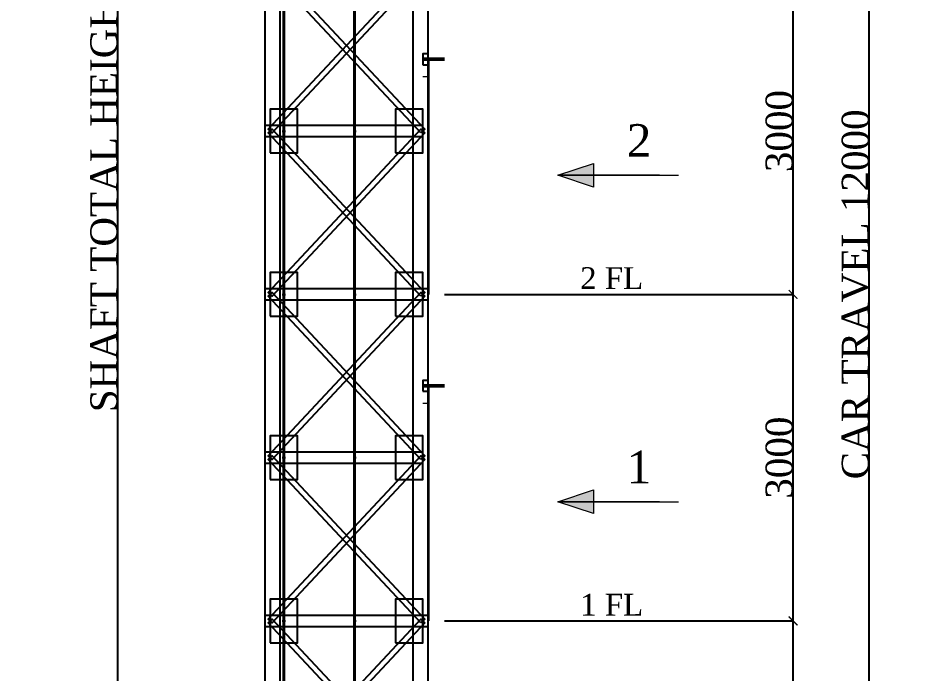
# Model space of a CAD drawing. Header units: millimetres. Extents: x -665 to 1025160, y -26028 to 4210.
# Drawn here: x -665 to 7607, y -20003 to -13977 of the extents above; entities that cross this region are included whole.
import ezdxf

# ---------------------------------------------------------------- set-up
doc = ezdxf.new("R2010")
doc.units = ezdxf.units.MM
doc.layers.add('$2$Wall', color=1, linetype='Continuous', lineweight=50)
doc.layers.add('AA_Datum', color=7, linetype='Continuous', plot=False)
for name, color, linetype in [('AA_Rail', 7, 'Continuous'), ('AA_Rope', 7, 'Continuous'), ('S-BEAM', 7, 'Continuous'), ('S-BRACE', 7, 'Continuous'), ('S-COLUMN', 7, 'Continuous'), ('S-PLATE', 7, 'Continuous')]:
    doc.layers.add(name, color=color, linetype=linetype)
doc.styles.add('$2$nassar2', font='cent.shx', dxfattribs={"height": 60})
doc.styles.add('Century Gothic$001H0', font='cent.shx')
doc.dimstyles.new('Copy of ISO-25', dxfattribs={"dimtxt": 250, "dimasz": 80, "dimexe": 1.25, "dimexo": 0.625, "dimtad": 1, "dimtxsty": 'Century Gothic$001H0', "dimblk": 'ARCHTICK', "dimcen": 2.5, "dimadec": 0, "dimazin": 0, "dimtfac": 1, "dimtmove": 0, "dimatfit": 3, "dimfxl": 1, "dimarcsym": 0})

# ---------------------------------------------------------------- blocks, each defined once
blk = doc.blocks.new('_ArchTick')
at = {"color": 0, "linetype": 'ByBlock', "const_width": 0.15}
blk.add_lwpolyline([(-0.5, -0.5), (0.5, 0.5)], dxfattribs=at)
blk = doc.blocks.new('*D92')
at = {"color": 0, "lineweight": -2, "transparency": 16777216}
for p, q in [((3251.2, -19515.4), (6451.9, -19515.4)), ((6450.6, -22515.4), (6450.6, -19515.4)), ((3251.2, -22515.4), (6451.9, -22515.4))]:
    blk.add_line(p, q, dxfattribs=at)
at = {"layer": 'Defpoints', "color": 0, "transparency": 16777216}
for p in [(3250.6, -19515.4), (6450.6, -19515.4), (3250.6, -22515.4)]:
    blk.add_point(p, dxfattribs=at)
at = {"color": 0, "lineweight": -2, "transparency": 16777216, "xscale": 80, "yscale": 80, "zscale": 80}
for p, rotation in [((6450.6, -19515.4), 90), ((6450.6, -22515.4), 270)]:
    blk.add_blockref('_ArchTick', p, dxfattribs=dict(at, rotation=rotation))
at = {"color": 0, "transparency": 16777216, "insert": (6325, -21015.4), "char_height": 250, "attachment_point": 5, "rotation": 90, "style": 'Century Gothic$001H0'}
blk.add_mtext('3000', dxfattribs=at)
blk = doc.blocks.new('*D93')
at = {"color": 0, "lineweight": -2, "transparency": 16777216}
for p, q in [((3251.2, -16515.4), (6451.9, -16515.4)), ((6450.6, -19515.4), (6450.6, -16515.4)), ((3251.2, -19515.4), (6451.9, -19515.4))]:
    blk.add_line(p, q, dxfattribs=at)
at = {"layer": 'Defpoints', "color": 0, "transparency": 16777216}
for p in [(3250.6, -16515.4), (6450.6, -16515.4), (3250.6, -19515.4)]:
    blk.add_point(p, dxfattribs=at)
at = {"color": 0, "lineweight": -2, "transparency": 16777216, "xscale": 80, "yscale": 80, "zscale": 80}
for p, rotation in [((6450.6, -16515.4), 90), ((6450.6, -19515.4), 270)]:
    blk.add_blockref('_ArchTick', p, dxfattribs=dict(at, rotation=rotation))
at = {"color": 0, "transparency": 16777216, "insert": (6325, -18015.4), "char_height": 250, "attachment_point": 5, "rotation": 90, "style": 'Century Gothic$001H0'}
blk.add_mtext('3000', dxfattribs=at)
blk = doc.blocks.new('*D94')
at = {"color": 0, "lineweight": -2, "transparency": 16777216}
for p, q in [((3251.2, -13515.4), (6451.9, -13515.4)), ((6450.6, -16515.4), (6450.6, -13515.4)), ((3251.2, -16515.4), (6451.9, -16515.4))]:
    blk.add_line(p, q, dxfattribs=at)
at = {"layer": 'Defpoints', "color": 0, "transparency": 16777216}
for p in [(3250.6, -13515.4), (6450.6, -13515.4), (3250.6, -16515.4)]:
    blk.add_point(p, dxfattribs=at)
at = {"color": 0, "lineweight": -2, "transparency": 16777216, "xscale": 80, "yscale": 80, "zscale": 80}
for p, rotation in [((6450.6, -13515.4), 90), ((6450.6, -16515.4), 270)]:
    blk.add_blockref('_ArchTick', p, dxfattribs=dict(at, rotation=rotation))
at = {"color": 0, "transparency": 16777216, "insert": (6325, -15015.4), "char_height": 250, "attachment_point": 5, "rotation": 90, "style": 'Century Gothic$001H0'}
blk.add_mtext('3000', dxfattribs=at)
blk = doc.blocks.new('*D98')
at = {"color": 0, "lineweight": -2, "transparency": 16777216}
for p, q in [((3251.2, -10515.4), (7151.9, -10515.4)), ((7150.6, -22515.4), (7150.6, -10515.4)), ((3251.2, -22515.4), (7151.9, -22515.4))]:
    blk.add_line(p, q, dxfattribs=at)
at = {"layer": 'Defpoints', "color": 0, "transparency": 16777216}
for p in [(3250.6, -10515.4), (7150.6, -10515.4), (3250.6, -22515.4)]:
    blk.add_point(p, dxfattribs=at)
at = {"color": 0, "lineweight": -2, "transparency": 16777216, "xscale": 80, "yscale": 80, "zscale": 80}
for p, rotation in [((7150.6, -10515.4), 90), ((7150.6, -22515.4), 270)]:
    blk.add_blockref('_ArchTick', p, dxfattribs=dict(at, rotation=rotation))
at = {"color": 0, "transparency": 16777216, "insert": (7025, -16515.4), "char_height": 250, "attachment_point": 5, "rotation": 90, "style": 'Century Gothic$001H0'}
blk.add_mtext('CAR TRAVEL 12000', dxfattribs=at)
blk = doc.blocks.new('*D99')
at = {"color": 0, "lineweight": -2, "transparency": 16777216}
for p, q in [((3250, -6315.4), (249.4, -6315.4)), ((250.6, -23815.4), (250.6, -6315.4)), ((3250, -23815.4), (249.4, -23815.4))]:
    blk.add_line(p, q, dxfattribs=at)
at = {"layer": 'Defpoints', "color": 0, "transparency": 16777216}
for p in [(250.6, -6315.4), (3250.6, -6315.4), (3250.6, -23815.4)]:
    blk.add_point(p, dxfattribs=at)
at = {"color": 0, "lineweight": -2, "transparency": 16777216, "xscale": 80, "yscale": 80, "zscale": 80}
for p, rotation in [((250.6, -6315.4), 90), ((250.6, -23815.4), 270)]:
    blk.add_blockref('_ArchTick', p, dxfattribs=dict(at, rotation=rotation))
at = {"color": 0, "transparency": 16777216, "insert": (125, -15065.4), "char_height": 250, "attachment_point": 5, "rotation": 90, "style": 'Century Gothic$001H0'}
blk.add_mtext('SHAFT TOTAL HEIGHT 17500', dxfattribs=at)

msp = doc.modelspace()

# ---------------------------------------------------------------- hatches: boundary and pattern name
at = {"true_color": 0x000007, "transparency": 33554666}
h = msp.add_hatch(color=7, dxfattribs=at)
h.paths.add_polyline_path([(4616.779, -15312.389), (4616.779, -15420.458), (4289.967, -15420.458)])
h.paths.add_polyline_path([(4616.779, -15420.458), (4289.967, -15420.458), (4616.779, -15529.829)])
h = msp.add_hatch(color=7, dxfattribs=at)
h.paths.add_polyline_path([(4616.779, -18312.389), (4616.779, -18420.458), (4289.967, -18420.458)])
h.paths.add_polyline_path([(4616.779, -18420.458), (4289.967, -18420.458), (4616.779, -18529.829)])

# ---------------------------------------------------------------- linework, layer by layer
at = {"layer": '$2$Wall', "transparency": 33554666}
for p, q in [((3050.625, -14355.42), (3250.625, -14355.42)), ((3050.625, -17355.42), (3250.625, -17355.42))]:
    msp.add_line(p, q, dxfattribs=at)
at = {"color": 7, "linetype": 'Continuous', "lineweight": 20, "transparency": 33554666}
for p, q in [((3110.625, -16515.42), (3110.625, -14355.42)), ((3050.625, -14515.42), (3110.625, -14515.42)), ((3110.625, -19515.42), (3110.625, -17355.42)), ((3050.625, -17515.42), (3110.625, -17515.42))]:
    msp.add_line(p, q, dxfattribs=at)
at = {"color": 7, "linetype": 'Continuous', "lineweight": 20, "true_color": 0x000007, "transparency": 33554666}
for points in [[(4616.779, -15529.829), (4289.967, -15420.458), (4616.779, -15312.389)], [(4616.779, -18529.829), (4289.967, -18420.458), (4616.779, -18312.389)]]:
    msp.add_lwpolyline(points, close=True, dxfattribs=at)
for points in [[(4289.967, -15420.458), (5223.527, -15420.458), (4289.967, -15420.458), (5399.302, -15420.458)], [(4289.967, -18420.458), (5223.527, -18420.458), (4289.967, -18420.458), (5399.302, -18420.458)]]:
    msp.add_lwpolyline(points, dxfattribs=at)
at = {"layer": 'AA_Datum'}
for p, q in [((1775.625, -23815.42), (1775.625, -6315.42)), ((2425.625, -23815.42), (2425.625, -6315.42)), ((1760.625, -15015.42), (1790.625, -15015.42)), ((2410.625, -15015.42), (2440.625, -15015.42)), ((1760.625, -16515.42), (1790.625, -16515.42)), ((2410.625, -16515.42), (2440.625, -16515.42)), ((1760.625, -18015.42), (1790.625, -18015.42)), ((2410.625, -18015.42), (2440.625, -18015.42)), ((1760.625, -19515.42), (1790.625, -19515.42)), ((2410.625, -19515.42), (2440.625, -19515.42))]:
    msp.add_line(p, q, dxfattribs=at)
at = {"layer": 'AA_Rail'}
for p, q in [((1770.975, -23815.42), (1770.975, -6315.42)), ((1780.275, -23815.42), (1780.275, -6315.42)), ((2421.125, -23815.42), (2421.125, -6315.42)), ((2430.125, -23815.42), (2430.125, -6315.42))]:
    msp.add_line(p, q, dxfattribs=at)
at = {"layer": 'AA_Rope'}
msp.add_line((2425.625, -20215.42), (2425.625, -5588.328), dxfattribs=at)
at = {"layer": 'S-BEAM'}
for points in [[(3050.625, -14405.42), (3100.625, -14405.42), (3100.625, -14305.42), (3050.625, -14305.42)], [(1600.625, -15065.42), (1650.625, -15065.42), (1650.625, -14965.42), (1600.625, -14965.42)], [(1650.625, -15065.42), (3050.625, -15065.42), (3050.625, -14965.42), (1650.625, -14965.42)], [(1600.625, -16565.42), (1650.625, -16565.42), (1650.625, -16465.42), (1600.625, -16465.42)], [(1650.625, -16565.42), (3050.625, -16565.42), (3050.625, -16465.42), (1650.625, -16465.42)], [(3050.625, -16565.42), (3100.625, -16565.42), (3100.625, -16465.42), (3050.625, -16465.42)], [(3050.625, -17405.42), (3100.625, -17405.42), (3100.625, -17305.42), (3050.625, -17305.42)], [(1600.625, -18065.42), (1650.625, -18065.42), (1650.625, -17965.42), (1600.625, -17965.42)], [(1650.625, -18065.42), (3050.625, -18065.42), (3050.625, -17965.42), (1650.625, -17965.42)], [(1600.625, -19565.42), (1650.625, -19565.42), (1650.625, -19465.42), (1600.625, -19465.42)], [(1650.625, -19565.42), (3050.625, -19565.42), (3050.625, -19465.42), (1650.625, -19465.42)], [(3050.625, -19565.42), (3100.625, -19565.42), (3100.625, -19465.42), (3050.625, -19465.42)]]:
    msp.add_lwpolyline(points, close=True, dxfattribs=at)
at = {"layer": 'S-BRACE'}
for points in [[(3032.349, -15032.478), (1632.349, -13532.478), (1668.901, -13498.362), (3068.901, -14998.362)], [(3068.901, -13532.478), (1668.901, -15032.478), (1632.349, -14998.362), (3032.349, -13498.362)], [(3032.349, -16532.478), (1632.349, -15032.478), (1668.901, -14998.362), (3068.901, -16498.362)], [(3068.901, -15032.478), (1668.901, -16532.478), (1632.349, -16498.362), (3032.349, -14998.362)], [(3032.349, -18032.478), (1632.349, -16532.478), (1668.901, -16498.362), (3068.901, -17998.362)], [(3068.901, -16532.478), (1668.901, -18032.478), (1632.349, -17998.362), (3032.349, -16498.362)], [(3032.349, -19532.478), (1632.349, -18032.478), (1668.901, -17998.362), (3068.901, -19498.362)], [(3068.901, -18032.478), (1668.901, -19532.478), (1632.349, -19498.362), (3032.349, -17998.362)], [(3032.349, -21032.478), (1632.349, -19532.478), (1668.901, -19498.362), (3068.901, -20998.362)], [(3068.901, -19532.478), (1668.901, -21032.478), (1632.349, -20998.362), (3032.349, -19498.362)]]:
    msp.add_lwpolyline(points, close=True, dxfattribs=at)
at = {"layer": 'S-COLUMN'}
for points in [[(1600.625, -23815.42), (1740.625, -23815.42), (1740.625, -6315.42), (1600.625, -6315.42)], [(2960.625, -23815.42), (3100.625, -23815.42), (3100.625, -6315.42), (2960.625, -6315.42)]]:
    msp.add_lwpolyline(points, close=True, dxfattribs=at)
at = {"layer": 'S-PLATE'}
for points in [[(1650.625, -15215.42), (1900.625, -15215.42), (1900.625, -14815.42), (1650.625, -14815.42)], [(2800.625, -15215.42), (3050.625, -15215.42), (3050.625, -14815.42), (2800.625, -14815.42)], [(1650.625, -16715.42), (1900.625, -16715.42), (1900.625, -16315.42), (1650.625, -16315.42)], [(2800.625, -16715.42), (3050.625, -16715.42), (3050.625, -16315.42), (2800.625, -16315.42)], [(1650.625, -18215.42), (1900.625, -18215.42), (1900.625, -17815.42), (1650.625, -17815.42)], [(2800.625, -18215.42), (3050.625, -18215.42), (3050.625, -17815.42), (2800.625, -17815.42)], [(1650.625, -19715.42), (1900.625, -19715.42), (1900.625, -19315.42), (1650.625, -19315.42)], [(2800.625, -19715.42), (3050.625, -19715.42), (3050.625, -19315.42), (2800.625, -19315.42)]]:
    msp.add_lwpolyline(points, close=True, dxfattribs=at)

# ---------------------------------------------------------------- texts
at = {"attachment_point": 1, "style": '$2$nassar2'}
for s, width, heights, insert, char_height in [('2', 522.59586, [0], (4923.014, -14951.665), 300), ('2 FL', 1133.66689, [167.502], (4495.354, -16265.978), 200), ('1', 522.59586, [0], (4923.014, -17951.665), 300), ('1 FL', 1133.66689, [167.502], (4495.354, -19265.978), 200)]:
    msp.add_mtext_dynamic_manual_height_columns(s, width=width, gutter_width=250, heights=heights, dxfattribs=dict(at, insert=insert, char_height=char_height))

# ---------------------------------------------------------------- dimensions: what is measured, and where the dimension line sits
for base, p1, p2, text, picture, middle in [((250.625, -6315.42), (3250.625, -23815.42), (3250.625, -6315.42), 'SHAFT TOTAL HEIGHT <>', '*D99', (125, -15065.42)), ((7150.625, -10515.42), (3250.625, -22515.42), (3250.625, -10515.42), 'CAR TRAVEL <>', '*D98', (7025, -16515.42))]:
    dim = msp.add_linear_dim(base=base, p1=p1, p2=p2, angle=90, text=text, dimstyle='Copy of ISO-25')
    dim.commit()
    dim.dimension.update_dxf_attribs({"geometry": picture, "text_midpoint": middle})
for base, p1, p2, picture, middle in [((6450.625, -13515.42), (3250.625, -16515.42), (3250.625, -13515.42), '*D94', (6325, -15015.42)), ((6450.625, -16515.42), (3250.625, -19515.42), (3250.625, -16515.42), '*D93', (6325, -18015.42)), ((6450.625, -19515.42), (3250.625, -22515.42), (3250.625, -19515.42), '*D92', (6325, -21015.42))]:
    dim = msp.add_linear_dim(base=base, p1=p1, p2=p2, angle=90, dimstyle='Copy of ISO-25')
    dim.commit()
    dim.dimension.update_dxf_attribs({"geometry": picture, "text_midpoint": middle})

doc.saveas('drawing.dxf')
